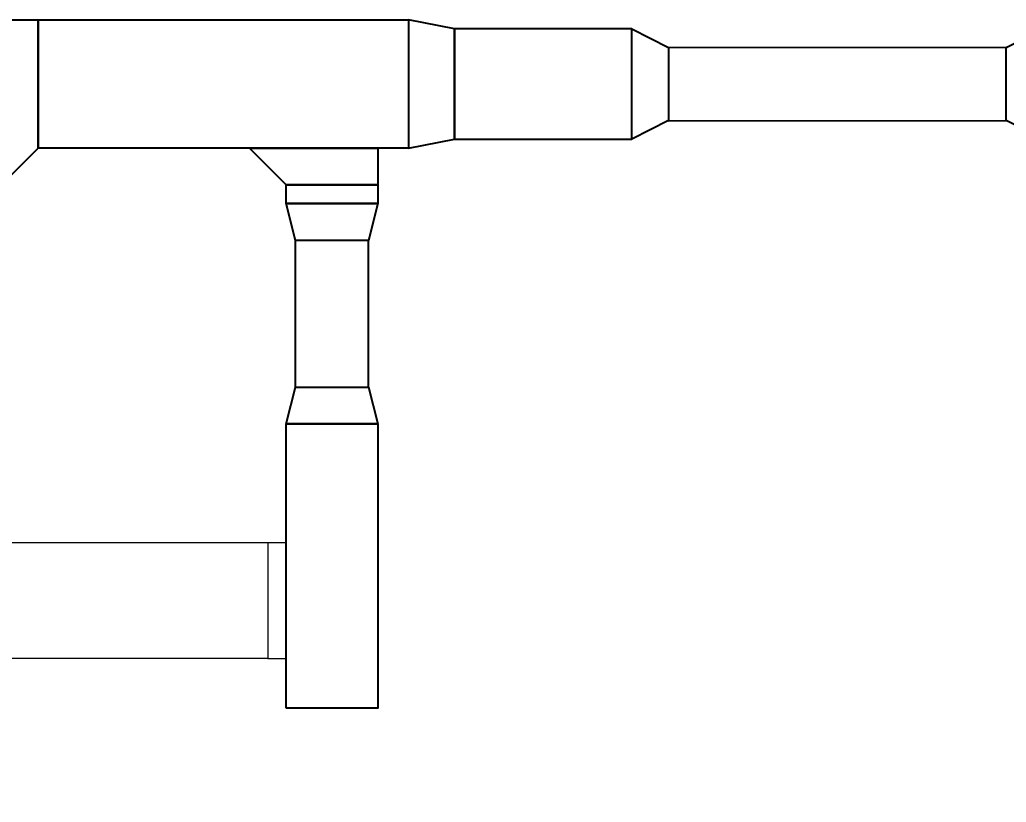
# Model space of a CAD drawing. Header units: inches. Extents: x -172 to 5713, y -54 to 3470.
# Drawn here: x 4772 to 5040.7, y 953.5 to 1166.6 of the extents above; entities that cross this region are included whole.
import ezdxf
from ezdxf.enums import TextEntityAlignment as Align

# ---------------------------------------------------------------- set-up
doc = ezdxf.new("R2010")
doc.units = ezdxf.units.IN
doc.header["$MEASUREMENT"] = 0
doc.layers.add('MTY-UFLEME-KANALI', color=20, linetype='Continuous')
doc.layers.add('MTY-UFLEME-KANALI-Flex', color=21, linetype='ZIGZAG', lineweight=0)
doc.styles.add('CAP', font='simplxtw.shx', dxfattribs={"width": 0.65})
doc.linetypes.add('ZIGZAG', pattern='A,0.0001,-0.2,[131,ltypeshp.shx,S=0.2,R=0,X=-0.2,Y=0],-0.4,[131,ltypeshp.shx,S=0.2,R=180.00002,X=0.2,Y=0],-0.2', length=0.8001)

# ---------------------------------------------------------------- blocks, each defined once
blk = doc.blocks.new('*U41')
at = {"layer": 'MTY-UFLEME-KANALI-Flex', "ltscale": 0.5}
for p, q in [((-15.75, -192.19), (-15.75, -101.61)), ((15.75, -192.19), (15.75, -101.61))]:
    blk.add_line(p, q, dxfattribs=at)
at = {"layer": 'MTY-UFLEME-KANALI-Flex', "linetype": 'ByBlock', "ltscale": 0.5}
for points in [[(15.75, -96.61), (-15.75, -96.61), (-15.75, -101.61), (15.75, -101.61)], [(15.75, -192.19), (-15.75, -192.19), (-15.75, -197.19), (15.75, -197.19)]]:
    blk.add_lwpolyline(points, close=True, dxfattribs=at)
at = {"layer": 'MTY-UFLEME-KANALI-Flex', "color": 7, "ltscale": 0.5, "style": 'CAP', "width": 0.5}
blk.add_attdef('X', text='', height=18, dxfattribs=at).set_placement((-40.68, 11.88), align=Align.CENTER)

msp = doc.modelspace()

# ---------------------------------------------------------------- linework, layer by layer
at = {"layer": 'MTY-UFLEME-KANALI'}
for points in [[(4767.03, 1121.62), (4767.03, 1166.62), (4777.03, 1166.62), (4777.03, 1131.62)], [(4777.03, 1166.62), (4877.88, 1166.62), (4877.88, 1131.62), (4777.03, 1131.62)], [(4877.88, 1166.62), (4877.88, 1131.62), (4890.38, 1134.12), (4890.38, 1164.12)], [(4938.68, 1134.12), (4938.69, 1164.12), (4890.38, 1164.12), (4890.38, 1134.12)], [(4938.69, 1164.12), (4948.69, 1159.04), (4948.69, 1139.14), (4938.69, 1134.12)], [(5040.69, 1159.04), (5050.69, 1164.12), (5050.69, 1134.12), (5040.69, 1139.14)], [(5040.69, 1139.14), (5040.69, 1159.04), (4948.69, 1158.95), (4948.69, 1139.05)], [(4834.56, 1131.62), (4869.56, 1131.62), (4869.56, 1121.62), (4844.56, 1121.62)], [(4869.56, 1121.62), (4869.56, 1116.53), (4844.56, 1116.53), (4844.56, 1121.62)], [(4866.98, 1106.53), (4847.08, 1106.53), (4844.56, 1116.53), (4869.56, 1116.53)], [(4869.56, 1056.53), (4844.56, 1056.53), (4847.08, 1066.53), (4866.98, 1066.53)], [(4844.56, 979.08), (4844.56, 1056.53), (4869.56, 1056.53), (4869.56, 979.08)]]:
    msp.add_lwpolyline(points, close=True, dxfattribs=at)
for points in [[(4847.08, 1066.53), (4847.08, 1106.53)], [(4866.98, 1066.53), (4866.98, 1106.53)]]:
    msp.add_lwpolyline(points, dxfattribs=at)

# ---------------------------------------------------------------- block references
at = {"rotation": 90}
msp.add_blockref('*U41', (4647.37, 1008.42), dxfattribs=at).add_auto_attribs({'X': '%%C315'})

doc.saveas('drawing.dxf')
